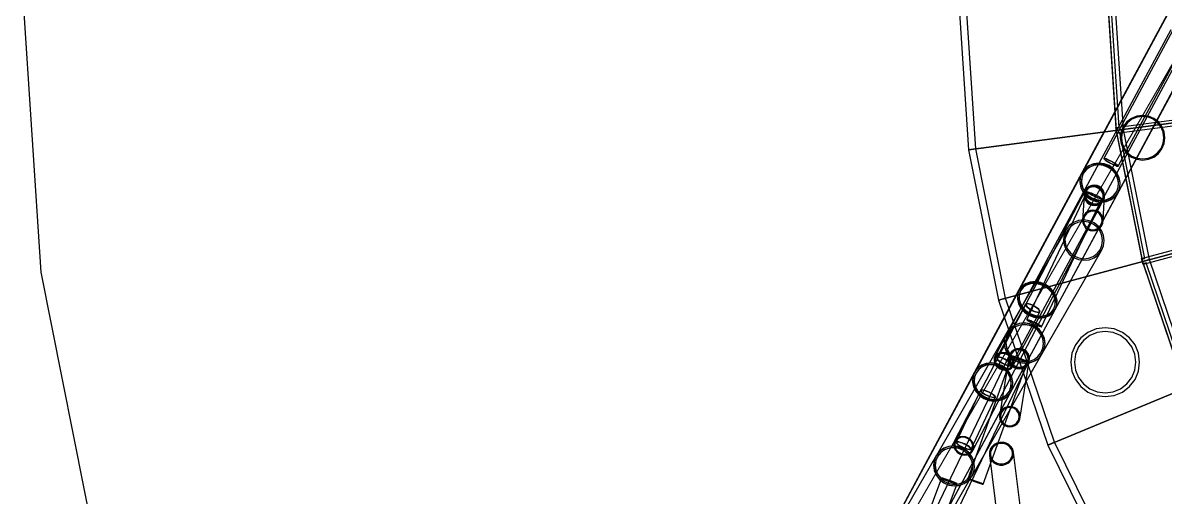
# Model space of a CAD drawing. Header units: millimetres. Extents: x -52000 to 54854, y -52000 to 53750.
# Drawn here: x -52000 to -23800, y -12346 to -635 of the extents above; entities that cross this region are included whole.
import ezdxf

# ---------------------------------------------------------------- set-up
doc = ezdxf.new("R2010")
doc.units = ezdxf.units.MM
for name, color, linetype, lineweight in [('D-BMK-AXIS', 7, 'Continuous', 13), ('D-STR-BASE', 7, 'Continuous', 25), ('D-STR-DECK', 7, 'Continuous', 25), ('D-STR-STRC', 7, 'Continuous', 25)]:
    doc.layers.add(name, color=color, linetype=linetype, lineweight=lineweight)

msp = doc.modelspace()

# ---------------------------------------------------------------- linework, layer by layer
at = {"layer": 'D-BMK-AXIS'}
msp.add_lwpolyline([(0, 39259.8), (-34000, -19629.9), (34000, -19629.9)], close=True, dxfattribs=at)
at = {"layer": 'D-STR-BASE'}
msp.add_lwpolyline([(-52000, 0), (-51555.1, -6787.4), (-50228.1, -13458.6), (-48041.7, -19899.5), (-45033.3, -26000), (-41254.4, -31655.6), (-36769.6, -36769.6), (-31655.6, -41254.4), (-26000, -45033.3), (-19899.5, -48041.7), (-13458.6, -50228.1), (-6787.4, -51555.1), (0, -52000), (6787.4, -51555.1), (13458.6, -50228.1), (19899.5, -48041.7)], dxfattribs=at)
at = {"layer": 'D-STR-DECK'}
for points in [[(-28720, 0), (-28900, 0), (-28652.8, -3772.2), (-28474.3, -3748.7)], [(-6000, 0), (-28900, 0), (-28652.8, -3772.2), (-5948.7, -783.2)], [(-25041.6, 0), (-25221.6, 0), (-25005.9, -3292.1), (-24827.4, -3268.6)], [(-25141.6, -59.2), (-25221.6, -59.4), (-25013.6, -3233.2), (-24934.2, -3222.9)], [(-5948.7, -783.2), (-28652.8, -3772.2), (-27915.3, -7479.9), (-5795.6, -1552.9)], [(-5795.6, -1552.9), (-27915.3, -7479.9), (-26700.1, -11059.6), (-5543.3, -2296.1)], [(-5543.3, -2296.1), (-26700.1, -11059.6), (-25028.1, -14450), (-5196.2, -3000)], [(-18168.4, -2467.6), (-24996.1, -3366.4), (-25015.7, -3217.7), (-18188, -2318.9)], [(-24827.4, -3268.6), (-25005.9, -3292.1), (-24362.2, -6527.8), (-24188.4, -6481.3)], [(-24918.7, -3340.4), (-24998, -3351), (-24377.5, -6470.4), (-24300.2, -6449.9)], [(-28474.3, -3748.7), (-28652.8, -3772.2), (-27915.3, -7479.9), (-27741.4, -7433.3)], [(-17690.9, -4817.9), (-24342.8, -6600.3), (-24381.6, -6455.4), (-17729.7, -4673)], [(-24188.4, -6481.3), (-24362.2, -6527.8), (-23301.8, -9651.9), (-23135.5, -9583)], [(-24269.6, -6564.3), (-24346.8, -6585.2), (-23324.4, -9597), (-23250.4, -9566.5)], [(-27741.4, -7433.3), (-27915.3, -7479.9), (-26700.1, -11059.6), (-26533.8, -10990.7)], [(-26533.8, -10990.7), (-26700.1, -11059.6), (-25028.1, -14450), (-24872.2, -14360)]]:
    msp.add_lwpolyline(points, close=True, dxfattribs=at)
at = {"layer": 'D-STR-STRC'}
for points in [[(-23638.4, -212.8), (-25856.5, -4339.3), (-25899.6, -4455.9), (-25909.2, -4581), (-25884.7, -4706), (-25827.9, -4822.4), (-25742.4, -4922.2), (-25634.3, -4998.8), (-25510.8, -5046.7), (-25380.4, -5062.9), (-25252, -5046.1), (-25134.2, -4997.6), (-25035.2, -4920.6), (-24961.6, -4820.3), (-22743.5, -693.9), (-22700.4, -577.3)], [(-23751.2, -443.3), (-27406.2, -7233.4), (-27444, -7340.1), (-27448.8, -7456), (-27420.1, -7573.1), (-27360, -7683.5), (-27272.6, -7779.6), (-27163.8, -7854.9), (-27041.1, -7904.2), (-26912.7, -7924.3), (-26787.5, -7913.6), (-26674, -7873.1), (-26579.9, -7805.3), (-26511.6, -7715), (-22856.6, -924.9), (-22818.8, -818.1), (-22814.1, -702.2), (-22842.7, -585.1)], [(-23660, -808.5), (-28004.1, -8873.3), (-28021.9, -8924.6), (-28023.3, -8980.6), (-28008.1, -9037.5), (-27977.4, -9091.5), (-27933.3, -9138.8), (-27878.7, -9176.2), (-27817.5, -9201.1), (-27753.8, -9211.9), (-27691.8, -9207.9), (-27635.9, -9189.2), (-27589.9, -9157.3), (-27556.9, -9114.2), (-23212.8, -1049.4)], [(-23615.4, -832.2), (-25317.3, -3982.2), (-25313.9, -3990.6), (-25298.6, -4005), (-25272.4, -4024.4), (-25237.1, -4047.5), (-25195, -4072.7), (-25149.1, -4098.4), (-25102.5, -4122.7), (-25058.3, -4144.1), (-25019.6, -4161), (-24989, -4172.3), (-24968.5, -4177.2), (-24959.7, -4175.4), (-23257.9, -1025.4)], [(-30487.1, -15100.5), (-26511.6, -7715), (-26476.1, -7612.5), (-26473.5, -7500.7), (-26504, -7387), (-26565.5, -7279.3), (-26653.8, -7184.8), (-26762.9, -7110.1), (-26885.4, -7060.2), (-27012.8, -7038.5), (-27136.6, -7046.5), (-27248.3, -7083.6), (-27340.3, -7147.4), (-27406.2, -7233.4), (-31381.7, -14618.9)], [(-29467.6, -13813.3), (-27178, -9033.8), (-27159.7, -8975.4), (-27158.1, -8913.5), (-27173.6, -8852.3), (-27205, -8796), (-27250.1, -8748.5), (-27305.9, -8712.9), (-27368.7, -8691.7), (-27434, -8686.3), (-27497.6, -8697.1), (-27554.9, -8723.4), (-27602.2, -8763.4), (-27636.2, -8814.3), (-29925.8, -13593.8)], [(-30487.5, -15099.9), (-27608.5, -9744.2), (-27568.5, -9633.2), (-27561.6, -9513.3), (-27588.5, -9392.8), (-27647.2, -9279.8), (-27733.8, -9182.1), (-27842.3, -9106.3), (-27965.4, -9057.6), (-28094.7, -9039.3), (-28221.3, -9052.6), (-28336.7, -9096.7), (-28432.9, -9168.5), (-28503.4, -9263.2), (-31382.4, -14618.9)], [(-26986.9, -15715.8), (-27543.3, -11235.3), (-27562.5, -11164.1), (-27600.6, -11100.2), (-27655.1, -11048.1), (-27722.3, -11011.3), (-27797.6, -10992.2), (-27875.8, -10992.3), (-27951.7, -11011.4), (-28020, -11048.3), (-28076.1, -11100.4), (-28116.3, -11164.3), (-28137.6, -11235.5), (-28138.8, -11309.2), (-27582.4, -15789.8)], [(-30473.1, -15137.3), (-28577.4, -11838.1), (-28527.3, -11722.3), (-28510.2, -11596.4), (-28527.3, -11469.1), (-28577.4, -11349.1), (-28657.2, -11244.4), (-28761.2, -11162.3), (-28882.3, -11108.4), (-29012.2, -11086.3), (-29142.1, -11097.5), (-29263.2, -11141.3), (-29367.1, -11214.6), (-29446.9, -11312.6), (-31342.5, -14611.7)], [(-29586.9, -13741.2), (-28938.7, -12017), (-28943.9, -12011.1), (-28961.7, -12000.8), (-28990.9, -11986.6), (-29029.4, -11969.7), (-29074.8, -11951.1), (-29123.9, -11932.2), (-29173.3, -11914.1), (-29219.6, -11898.2), (-29259.8, -11885.5), (-29291.1, -11876.9), (-29311.3, -11873), (-29319.1, -11874), (-29967.3, -13598.2)]]:
    msp.add_lwpolyline(points, dxfattribs=at)
for points in [[(-23806.9, -3471.8), (-23825.7, -3329.5), (-23880.6, -3196.8), (-23968, -3082.9), (-24081.9, -2995.5), (-24214.6, -2940.6), (-24356.9, -2921.8), (-24499.3, -2940.6), (-24631.9, -2995.5), (-24745.9, -3082.9), (-24833.3, -3196.8), (-24888.2, -3329.5), (-24906.9, -3471.8), (-24888.2, -3614.2), (-24833.3, -3746.8), (-24745.9, -3860.7), (-24631.9, -3948.2), (-24499.3, -4003.1), (-24356.9, -4021.8), (-24214.6, -4003.1), (-24081.9, -3948.2), (-23968, -3860.7), (-23880.6, -3746.8), (-23825.7, -3614.2)], [(-23831.9, -3471.8), (-23849.8, -3336), (-23902.3, -3209.3), (-23985.7, -3100.6), (-24094.4, -3017.2), (-24221.1, -2964.7), (-24356.9, -2946.8), (-24492.8, -2964.7), (-24619.4, -3017.2), (-24728.2, -3100.6), (-24811.6, -3209.3), (-24864.1, -3336), (-24881.9, -3471.8), (-24864.1, -3607.7), (-24811.6, -3734.3), (-24728.2, -3843.1), (-24619.4, -3926.5), (-24492.8, -3979), (-24356.9, -3996.8), (-24221.1, -3979), (-24094.4, -3926.5), (-23985.7, -3843.1), (-23902.3, -3734.3), (-23849.8, -3607.7)], [(-28553.2, -9499.6), (-28527.6, -9622.5), (-28469.8, -9737.2), (-28383.9, -9836), (-28275.5, -9912.2), (-28152.2, -9960.5), (-28022.4, -9977.7), (-27894.8, -9962.6), (-27778.2, -9916.2), (-27680.6, -9841.8), (-27608.5, -9744.2), (-24961.6, -4820.3), (-24920.1, -4706.4), (-24911.8, -4583.9), (-24937.4, -4461), (-24995.2, -4346.3), (-25081.2, -4247.5), (-25189.5, -4171.3), (-25312.8, -4123), (-25442.7, -4105.8), (-25570.2, -4120.9), (-25686.8, -4167.2), (-25784.5, -4241.7), (-25856.5, -4339.3), (-28503.4, -9263.2), (-28545, -9377.1)], [(-24961.6, -4820.3), (-24918.6, -4703.7), (-24909, -4578.6), (-24933.4, -4453.6), (-24990.3, -4337.2), (-25075.7, -4237.3), (-25183.9, -4160.8), (-25307.3, -4112.8), (-25437.8, -4096.7), (-25566.2, -4113.4), (-25684, -4162), (-25783, -4239), (-25856.5, -4339.3), (-25899.6, -4455.9), (-25909.2, -4581), (-25884.7, -4706), (-25827.9, -4822.4), (-25742.4, -4922.2), (-25634.3, -4998.8), (-25510.8, -5046.7), (-25380.4, -5062.9), (-25252, -5046.1), (-25134.2, -4997.6), (-25035.2, -4920.6)], [(-24961.6, -4820.3), (-24920.1, -4706.4), (-24911.8, -4583.9), (-24937.4, -4461), (-24995.2, -4346.3), (-25081.2, -4247.5), (-25189.5, -4171.3), (-25312.8, -4123), (-25442.7, -4105.8), (-25570.2, -4120.9), (-25686.8, -4167.2), (-25784.5, -4241.7), (-25856.5, -4339.3), (-25898.1, -4453.2), (-25906.4, -4575.7), (-25880.7, -4698.5), (-25823, -4813.3), (-25737, -4912.1), (-25628.7, -4988.2), (-25505.4, -5036.6), (-25375.5, -5053.8), (-25247.9, -5038.7), (-25131.4, -4992.3), (-25033.7, -4917.8)], [(-24996.9, -4801.4), (-24957.2, -4693.9), (-24948.3, -4578.7), (-24970.9, -4463.5), (-25023.3, -4356.3), (-25102, -4264.3), (-25201.6, -4193.8), (-25315.3, -4149.6), (-25435.5, -4134.7), (-25553.8, -4150.2), (-25662.3, -4194.9), (-25753.6, -4265.8), (-25821.3, -4358.2), (-25861, -4465.6), (-25869.8, -4580.9), (-25847.3, -4696), (-25794.9, -4803.3), (-25716.2, -4895.3), (-25616.6, -4965.8), (-25502.8, -5010), (-25382.7, -5024.9), (-25264.3, -5009.4), (-25155.8, -4964.7), (-25064.6, -4893.7)], [(-24996.9, -4801.4), (-24958.6, -4696.4), (-24951, -4583.5), (-24974.6, -4470.4), (-25027.8, -4364.7), (-25107, -4273.7), (-25206.8, -4203.5), (-25320.4, -4159), (-25440, -4143.1), (-25557.5, -4157), (-25664.9, -4199.7), (-25754.9, -4268.3), (-25821.3, -4358.2), (-25859.6, -4463.1), (-25867.2, -4576), (-25843.6, -4689.2), (-25790.4, -4794.9), (-25711.2, -4885.9), (-25611.4, -4956.1), (-25497.8, -5000.6), (-25378.2, -5016.5), (-25260.6, -5002.5), (-25153.2, -4959.8), (-25063.3, -4891.2)], [(-24959.7, -4175.4), (-24963.1, -4167), (-24978.4, -4152.6), (-25004.6, -4133.2), (-25039.9, -4110.1), (-25082, -4084.8), (-25127.9, -4059.2), (-25174.5, -4034.8), (-25218.7, -4013.5), (-25257.4, -3996.6), (-25288, -3985.3), (-25308.4, -3980.4), (-25317.3, -3982.2), (-25313.9, -3990.6), (-25298.6, -4005), (-25272.4, -4024.4), (-25237.1, -4047.5), (-25195, -4072.7), (-25149.1, -4098.4), (-25102.5, -4122.7), (-25058.3, -4144.1), (-25019.6, -4161), (-24989, -4172.3), (-24968.5, -4177.2)], [(-24973.8, -4167.8), (-24976.9, -4160.1), (-24991, -4146.8), (-25015.1, -4128.9), (-25047.7, -4107.6), (-25086.4, -4084.4), (-25128.7, -4060.7), (-25171.7, -4038.3), (-25212.4, -4018.6), (-25248, -4003.1), (-25276.2, -3992.7), (-25295, -3988.2), (-25303.2, -3989.8), (-25300.1, -3997.5), (-25286, -4010.8), (-25261.8, -4028.7), (-25229.3, -4050), (-25190.5, -4073.2), (-25148.2, -4096.9), (-25105.3, -4119.3), (-25064.6, -4138.9), (-25028.9, -4154.5), (-25000.7, -4164.9), (-24981.9, -4169.4)], [(-29020, -11073), (-29005.6, -11132.6), (-28975.3, -11188.3), (-28931.3, -11236.4), (-28876.5, -11273.5), (-28814.7, -11297.2), (-28750.1, -11305.7), (-28687, -11298.6), (-28629.9, -11276.3), (-28582.5, -11240.3), (-28548.2, -11193.1), (-25326.6, -5011), (-25307.6, -4955.8), (-25305.2, -4896.4), (-25319.7, -4836.7), (-25349.9, -4781), (-25394, -4732.9), (-25448.7, -4695.8), (-25510.6, -4672.2), (-25575.2, -4663.6), (-25638.2, -4670.7), (-25695.4, -4693.1), (-25742.7, -4729), (-25777.1, -4776.2), (-28998.7, -10958.3), (-29017.7, -11013.5)], [(-25837.3, -5514), (-25828.7, -5579.6), (-25803.3, -5640.8), (-25762.9, -5693.4), (-25710.3, -5733.7), (-25649.1, -5759), (-25583.3, -5767.7), (-25517.6, -5759), (-25456.3, -5733.7), (-25403.7, -5693.4), (-25363.4, -5640.9), (-25338, -5579.7), (-25329.3, -5514), (-25294, -4895.5), (-25302.6, -4829.8), (-25328, -4768.7), (-25368.4, -4716.1), (-25421, -4675.8), (-25482.3, -4650.4), (-25548, -4641.8), (-25613.7, -4650.4), (-25675, -4675.7), (-25727.6, -4716.1), (-25768, -4768.6), (-25793.3, -4829.8), (-25802, -4895.4)], [(-25548, -4641.8), (-25613.7, -4650.4), (-25675, -4675.7), (-25727.6, -4716.1), (-25768, -4768.6), (-25793.3, -4829.8), (-25802, -4895.4), (-25793.3, -4961.1), (-25768, -5022.3), (-25727.6, -5074.8), (-25675, -5115.1), (-25613.7, -5140.5), (-25548, -5149.1), (-25482.3, -5140.5), (-25421, -5115.2), (-25368.4, -5074.9), (-25328, -5022.3), (-25302.6, -4961.1), (-25294, -4895.5), (-25302.6, -4829.8), (-25328, -4768.7), (-25368.4, -4716.1), (-25421, -4675.8), (-25482.3, -4650.4)], [(-25326.6, -5011), (-25307.6, -4955.8), (-25305.2, -4896.4), (-25319.7, -4836.7), (-25349.9, -4781), (-25394, -4732.9), (-25448.7, -4695.8), (-25510.6, -4672.2), (-25575.2, -4663.6), (-25638.2, -4670.7), (-25695.4, -4693.1), (-25742.7, -4729), (-25777.1, -4776.2), (-25796.1, -4831.4), (-25798.5, -4890.9), (-25784, -4950.5), (-25753.7, -5006.2), (-25709.7, -5054.3), (-25654.9, -5091.4), (-25593.1, -5115.1), (-25528.5, -5123.6), (-25465.5, -5116.5), (-25408.3, -5094.2), (-25360.9, -5058.2)], [(-25548, -4666.7), (-25607.3, -4674.5), (-25662.5, -4697.4), (-25709.9, -4733.7), (-25746.3, -4781.1), (-25769.2, -4836.2), (-25777, -4895.4), (-25769.2, -4954.6), (-25746.3, -5009.8), (-25709.9, -5057.2), (-25662.5, -5093.5), (-25607.3, -5116.4), (-25548, -5124.2), (-25488.7, -5116.4), (-25433.5, -5093.5), (-25386.1, -5057.2), (-25349.7, -5009.8), (-25326.8, -4954.7), (-25319, -4895.5), (-25326.8, -4836.3), (-25349.7, -4781.1), (-25386.1, -4733.8), (-25433.5, -4697.4), (-25488.7, -4674.6)], [(-25348.8, -4999.4), (-25331.6, -4949.7), (-25329.5, -4896.1), (-25342.5, -4842.3), (-25369.8, -4792.1), (-25409.5, -4748.7), (-25458.9, -4715.3), (-25514.6, -4694), (-25572.9, -4686.2), (-25629.7, -4692.7), (-25681.2, -4712.8), (-25723.9, -4745.2), (-25754.9, -4787.8), (-25772.1, -4837.6), (-25774.2, -4891.1), (-25761.2, -4944.9), (-25733.9, -4995.2), (-25694.2, -5038.5), (-25644.8, -5072), (-25589.1, -5093.3), (-25530.8, -5101), (-25474, -5094.6), (-25422.4, -5074.4), (-25379.7, -5042)], [(-27218.1, -7963.5), (-27213.6, -7970.3), (-27196.9, -7982.5), (-27169.2, -7999.3), (-27132.2, -8019.6), (-27088.6, -8042), (-27041.2, -8065), (-26993.4, -8086.9), (-26948.4, -8106.3), (-26909.2, -8121.9), (-26878.6, -8132.6), (-26858.5, -8137.7), (-26850.5, -8136.8), (-25363.2, -4982.6), (-25367.6, -4975.8), (-25384.3, -4963.6), (-25412.1, -4946.7), (-25449, -4926.4), (-25492.7, -4904.1), (-25540, -4881.1), (-25587.8, -4859.2), (-25632.8, -4839.8), (-25672, -4824.2), (-25702.6, -4813.5), (-25722.7, -4808.4), (-25730.8, -4809.3)], [(-25363.2, -4982.6), (-25367.6, -4975.8), (-25384.3, -4963.6), (-25412.1, -4946.7), (-25449, -4926.4), (-25492.7, -4904.1), (-25540, -4881.1), (-25587.8, -4859.2), (-25632.8, -4839.8), (-25672, -4824.2), (-25702.6, -4813.5), (-25722.7, -4808.4), (-25730.8, -4809.3), (-25726.3, -4816.1), (-25709.6, -4828.3), (-25681.9, -4845.1), (-25644.9, -4865.4), (-25601.3, -4887.8), (-25554, -4910.8), (-25506.1, -4932.7), (-25461.1, -4952.1), (-25421.9, -4967.7), (-25391.3, -4978.4), (-25371.2, -4983.5)], [(-25377.6, -4975.8), (-25381.8, -4969.5), (-25397.1, -4958.3), (-25422.7, -4942.7), (-25456.7, -4924), (-25496.9, -4903.4), (-25540.5, -4882.3), (-25584.6, -4862.1), (-25626.1, -4844.2), (-25662.1, -4829.8), (-25690.4, -4820), (-25708.9, -4815.3), (-25716.3, -4816.1), (-25712.2, -4822.4), (-25696.8, -4833.6), (-25671.2, -4849.1), (-25637.2, -4867.8), (-25597, -4888.5), (-25553.4, -4909.6), (-25509.4, -4929.8), (-25467.9, -4947.7), (-25431.8, -4962), (-25403.5, -4971.9), (-25385.1, -4976.6)], [(-25583.3, -5260.3), (-25649.1, -5269), (-25710.3, -5294.3), (-25762.9, -5334.6), (-25803.3, -5387.1), (-25828.7, -5448.3), (-25837.3, -5514), (-25828.7, -5579.6), (-25803.3, -5640.8), (-25762.9, -5693.4), (-25710.3, -5733.7), (-25649.1, -5759), (-25583.3, -5767.7), (-25517.6, -5759), (-25456.3, -5733.7), (-25403.7, -5693.4), (-25363.4, -5640.9), (-25338, -5579.7), (-25329.3, -5514), (-25338, -5448.4), (-25363.4, -5387.2), (-25403.7, -5334.7), (-25456.3, -5294.3), (-25517.6, -5269)], [(-25583.3, -5285.3), (-25642.6, -5293.1), (-25697.8, -5315.9), (-25745.3, -5352.3), (-25781.7, -5399.6), (-25804.5, -5454.8), (-25812.3, -5514), (-25804.5, -5573.2), (-25781.7, -5628.3), (-25745.3, -5675.7), (-25697.8, -5712.1), (-25642.6, -5734.9), (-25583.3, -5742.7), (-25524.1, -5734.9), (-25468.8, -5712.1), (-25421.4, -5675.7), (-25385, -5628.4), (-25362.1, -5573.2), (-25354.3, -5514), (-25362.1, -5454.8), (-25385, -5399.7), (-25421.4, -5352.3), (-25468.8, -5316), (-25524.1, -5293.1)], [(-27774.1, -8530.7), (-27756.9, -8659.9), (-27706.4, -8781.1), (-27626.2, -8886.1), (-27521.7, -8967.6), (-27400, -9020.1), (-27269.3, -9040), (-27138.7, -9026), (-27017, -8979.1), (-26912.5, -8902.4), (-26832.3, -8801.1), (-25371.7, -6259.2), (-25321.3, -6140.3), (-25304.1, -6011.8), (-25321.3, -5882.6), (-25371.7, -5761.4), (-25451.9, -5656.5), (-25556.5, -5575), (-25678.2, -5522.5), (-25808.8, -5502.5), (-25939.4, -5516.5), (-26061.2, -5563.5), (-26165.7, -5640.2), (-26245.9, -5741.5), (-27706.4, -8283.3), (-27756.9, -8402.2)], [(-25808.8, -5502.5), (-25939.4, -5516.5), (-26061.2, -5563.5), (-26165.7, -5640.2), (-26245.9, -5741.5), (-26296.3, -5860.4), (-26313.5, -5988.8), (-26296.3, -6118), (-26245.9, -6239.3), (-26165.7, -6344.2), (-26061.2, -6425.7), (-25939.4, -6478.2), (-25808.8, -6498.1), (-25678.2, -6484.2), (-25556.5, -6437.2), (-25451.9, -6360.5), (-25371.7, -6259.2), (-25321.3, -6140.3), (-25304.1, -6011.8), (-25321.3, -5882.6), (-25371.7, -5761.4), (-25451.9, -5656.5), (-25556.5, -5575), (-25678.2, -5522.5)], [(-25808.8, -5541.7), (-25929.1, -5554.6), (-26041.3, -5597.9), (-26137.6, -5668.5), (-26211.5, -5761.8), (-26257.9, -5871.4), (-26273.8, -5989.7), (-26257.9, -6108.8), (-26211.5, -6220.4), (-26137.6, -6317.1), (-26041.3, -6392.2), (-25929.1, -6440.6), (-25808.8, -6458.9), (-25688.5, -6446.1), (-25576.3, -6402.8), (-25480, -6332.1), (-25406.1, -6238.8), (-25359.7, -6129.3), (-25343.8, -6010.9), (-25359.7, -5891.9), (-25406.1, -5780.2), (-25480, -5683.5), (-25576.3, -5608.5), (-25688.5, -5560.1)], [(-26511.6, -7715), (-26473.8, -7608.2), (-26469.1, -7492.4), (-26497.7, -7375.2), (-26557.8, -7264.9), (-26645.2, -7168.8), (-26754, -7093.5), (-26876.7, -7044.1), (-27005.1, -7024.1), (-27130.3, -7034.7), (-27243.8, -7075.3), (-27337.9, -7143.1), (-27406.2, -7233.4), (-27444, -7340.1), (-27448.8, -7456), (-27420.1, -7573.1), (-27360, -7683.5), (-27272.6, -7779.6), (-27163.8, -7854.9), (-27041.1, -7904.2), (-26912.7, -7924.3), (-26787.5, -7913.6), (-26674, -7873.1), (-26579.9, -7805.3)], [(-26511.6, -7715), (-26476.1, -7612.5), (-26473.5, -7500.7), (-26504, -7387), (-26565.5, -7279.3), (-26653.8, -7184.8), (-26762.9, -7110.1), (-26885.4, -7060.2), (-27012.8, -7038.5), (-27136.6, -7046.5), (-27248.3, -7083.6), (-27340.3, -7147.4), (-27406.2, -7233.4), (-27441.7, -7335.8), (-27444.3, -7447.7), (-27413.8, -7561.4), (-27352.3, -7669.1), (-27264, -7763.5), (-27154.9, -7838.3), (-27032.4, -7888.2), (-26905, -7909.9), (-26781.2, -7901.9), (-26669.5, -7864.7), (-26577.6, -7801)], [(-26546.8, -7696), (-26512, -7597.7), (-26507.6, -7490.9), (-26534, -7383), (-26589.4, -7281.4), (-26669.9, -7192.8), (-26770.1, -7123.5), (-26883.2, -7078), (-27001.5, -7059.5), (-27116.8, -7069.3), (-27221.4, -7106.7), (-27308.1, -7169.1), (-27371, -7252.4), (-27405.8, -7350.7), (-27410.2, -7457.4), (-27383.8, -7565.3), (-27328.4, -7667), (-27247.9, -7755.5), (-27147.7, -7824.9), (-27034.6, -7870.4), (-26916.4, -7888.8), (-26801, -7879), (-26696.4, -7841.6), (-26609.7, -7779.2)], [(-26546.8, -7696), (-26514.1, -7601.6), (-26511.8, -7498.6), (-26539.9, -7393.9), (-26596.5, -7294.6), (-26677.9, -7207.6), (-26778.4, -7138.8), (-26891.2, -7092.8), (-27008.6, -7072.8), (-27122.6, -7080.2), (-27225.5, -7114.4), (-27310.2, -7173.1), (-27371, -7252.4), (-27403.7, -7346.7), (-27406.1, -7449.8), (-27378, -7554.5), (-27321.3, -7653.7), (-27240, -7740.7), (-27139.4, -7809.6), (-27026.6, -7855.6), (-26909.2, -7875.6), (-26795.2, -7868.2), (-26692.3, -7834), (-26607.6, -7775.3)], [(-27960.4, -8913.9), (-27949.3, -8936.1), (-27926.7, -8962.3), (-27894.2, -8990.5), (-27853.8, -9019), (-27808.5, -9045.8), (-27761.3, -9069), (-27715.4, -9087.1), (-27673.9, -9098.8), (-27639.6, -9103.4), (-27615, -9100.5), (-27601.6, -9090.3), (-26890.1, -7773), (-26889, -7756.3), (-26900, -7734.1), (-26922.6, -7707.9), (-26955.2, -7679.7), (-26995.5, -7651.2), (-27040.8, -7624.4), (-27088.1, -7601.2), (-27134, -7583.1), (-27175.5, -7571.4), (-27209.7, -7566.8), (-27234.3, -7569.7), (-27247.7, -7579.9), (-27959.2, -8897.2)], [(-26890.1, -7773), (-26889, -7756.3), (-26900, -7734.1), (-26922.6, -7707.9), (-26955.2, -7679.7), (-26995.5, -7651.2), (-27040.8, -7624.4), (-27088.1, -7601.2), (-27134, -7583.1), (-27175.5, -7571.4), (-27209.7, -7566.8), (-27234.3, -7569.7), (-27247.7, -7579.9), (-27248.9, -7596.6), (-27237.8, -7618.8), (-27215.2, -7645), (-27182.7, -7673.2), (-27142.3, -7701.7), (-27097, -7728.5), (-27049.8, -7751.7), (-27003.9, -7769.8), (-26962.4, -7781.5), (-26928.1, -7786.1), (-26903.5, -7783.2)], [(-26904.2, -7765.4), (-26903.1, -7750), (-26913.3, -7729.5), (-26934.1, -7705.5), (-26964.1, -7679.4), (-27001.3, -7653.2), (-27043, -7628.5), (-27086.5, -7607.1), (-27128.9, -7590.5), (-27167.1, -7579.7), (-27198.6, -7575.4), (-27221.3, -7578.1), (-27233.6, -7587.5), (-27234.7, -7602.9), (-27224.5, -7623.4), (-27203.7, -7647.4), (-27173.7, -7673.5), (-27136.6, -7699.7), (-27094.8, -7724.4), (-27051.3, -7745.8), (-27009, -7762.5), (-26970.8, -7773.3), (-26939.2, -7777.5), (-26916.5, -7774.8)], [(-29515.6, -11559.3), (-29498.4, -11687.6), (-29448.1, -11808.3), (-29368.1, -11913.1), (-29263.9, -11994.8), (-29142.5, -12048), (-29012.2, -12069), (-28881.9, -12056.4), (-28760.5, -12010.9), (-28656.2, -11935.8), (-28576.2, -11836.1), (-26833.4, -8803), (-26783.1, -8685.5), (-26765.9, -8558.3), (-26783.1, -8430), (-26833.4, -8309.3), (-26913.4, -8204.5), (-27017.6, -8122.7), (-27139.1, -8069.5), (-27269.3, -8048.5), (-27399.6, -8061.2), (-27521, -8106.6), (-27625.3, -8181.7), (-27705.3, -8281.4), (-29448.1, -11314.6), (-29498.4, -11432)], [(-27269.3, -8044.4), (-27400, -8058.4), (-27521.7, -8105.3), (-27626.2, -8182.1), (-27706.4, -8283.3), (-27756.9, -8402.2), (-27774.1, -8530.7), (-27756.9, -8659.9), (-27706.4, -8781.1), (-27626.2, -8886.1), (-27521.7, -8967.6), (-27400, -9020.1), (-27269.3, -9040), (-27138.7, -9026), (-27017, -8979.1), (-26912.5, -8902.4), (-26832.3, -8801.1), (-26781.8, -8682.2), (-26764.6, -8553.7), (-26781.8, -8424.5), (-26832.3, -8303.3), (-26912.5, -8198.3), (-27017, -8116.8), (-27138.7, -8064.3)], [(-27269.3, -8048.5), (-27399.6, -8061.2), (-27521, -8106.6), (-27625.3, -8181.7), (-27705.3, -8281.4), (-27755.6, -8398.9), (-27772.8, -8526.1), (-27755.6, -8654.4), (-27705.3, -8775.1), (-27625.3, -8879.9), (-27521, -8961.7), (-27399.6, -9014.9), (-27269.3, -9035.9), (-27139.1, -9023.2), (-27017.6, -8977.8), (-26913.4, -8902.7), (-26833.4, -8803), (-26783.1, -8685.5), (-26765.9, -8558.3), (-26783.1, -8430), (-26833.4, -8309.3), (-26913.4, -8204.5), (-27017.6, -8122.7), (-27139.1, -8069.5)], [(-27269.3, -8083.6), (-27389.7, -8096.5), (-27501.8, -8139.7), (-27598.1, -8210.4), (-27672, -8303.7), (-27718.5, -8413.3), (-27734.3, -8531.6), (-27718.5, -8650.7), (-27672, -8762.3), (-27598.1, -8859), (-27501.8, -8934.1), (-27389.7, -8982.4), (-27269.3, -9000.8), (-27149, -8987.9), (-27036.9, -8944.7), (-26940.6, -8874), (-26866.7, -8780.7), (-26820.2, -8671.1), (-26804.4, -8552.8), (-26820.2, -8433.8), (-26866.7, -8322.1), (-26940.6, -8225.4), (-27036.9, -8150.3), (-27149, -8102)], [(-27269.3, -8087.4), (-27389.4, -8099.1), (-27501.2, -8140.9), (-27597.3, -8210.1), (-27671, -8302), (-27717.3, -8410.2), (-27733.1, -8527.4), (-27717.3, -8645.6), (-27671, -8756.8), (-27597.3, -8853.3), (-27501.2, -8928.7), (-27389.4, -8977.7), (-27269.3, -8997), (-27149.3, -8985.3), (-27037.5, -8943.5), (-26941.4, -8874.3), (-26867.7, -8782.4), (-26821.4, -8674.2), (-26805.6, -8557), (-26821.4, -8438.8), (-26867.7, -8327.6), (-26941.4, -8231.1), (-27037.5, -8155.7), (-27149.3, -8106.7)], [(-26850.5, -8136.8), (-26854.9, -8130), (-26871.6, -8117.8), (-26899.4, -8101), (-26936.3, -8080.6), (-26979.9, -8058.3), (-27027.3, -8035.3), (-27075.1, -8013.4), (-27120.1, -7994), (-27159.3, -7978.4), (-27189.9, -7967.7), (-27210, -7962.6), (-27218.1, -7963.5), (-27213.6, -7970.3), (-27196.9, -7982.5), (-27169.2, -7999.3), (-27132.2, -8019.6), (-27088.6, -8042), (-27041.2, -8065), (-26993.4, -8086.9), (-26948.4, -8106.3), (-26909.2, -8121.9), (-26878.6, -8132.6), (-26858.5, -8137.7)], [(-26864.9, -8130), (-26869, -8123.7), (-26884.4, -8112.5), (-26910, -8097), (-26944, -8078.2), (-26984.2, -8057.6), (-27027.8, -8036.5), (-27071.9, -8016.3), (-27113.4, -7998.4), (-27149.4, -7984), (-27177.7, -7974.2), (-27196.2, -7969.5), (-27203.6, -7970.3), (-27199.5, -7976.6), (-27184.1, -7987.8), (-27158.5, -8003.3), (-27124.5, -8022), (-27084.3, -8042.7), (-27040.7, -8063.8), (-26996.7, -8084), (-26955.2, -8101.9), (-26919.1, -8116.3), (-26890.8, -8126.1), (-26872.4, -8130.8)], [(-24429.9, -9013.9), (-24458.9, -8793.7), (-24543.9, -8588.6), (-24679, -8412.5), (-24855.2, -8277.3), (-25060.3, -8192.4), (-25280.4, -8163.4), (-25500.5, -8192.4), (-25705.7, -8277.3), (-25881.8, -8412.5), (-26017, -8588.6), (-26101.9, -8793.7), (-26130.9, -9013.9), (-26101.9, -9234), (-26017, -9439.1), (-25881.8, -9615.2), (-25705.7, -9750.4), (-25500.5, -9835.4), (-25280.4, -9864.3), (-25060.3, -9835.4), (-24855.2, -9750.4), (-24679, -9615.2), (-24543.9, -9439.1), (-24458.9, -9234)], [(-24429.9, -9013.9), (-24458.9, -8793.7), (-24543.9, -8588.6), (-24679, -8412.5), (-24855.2, -8277.3), (-25060.3, -8192.4), (-25280.4, -8163.4), (-25500.5, -8192.4), (-25705.7, -8277.3), (-25881.8, -8412.5), (-26017, -8588.6), (-26101.9, -8793.7), (-26130.9, -9013.9), (-26101.9, -9234), (-26017, -9439.1), (-25881.8, -9615.2), (-25705.7, -9750.4), (-25500.5, -9835.4), (-25280.4, -9864.3), (-25060.3, -9835.4), (-24855.2, -9750.4), (-24679, -9615.2), (-24543.9, -9439.1), (-24458.9, -9234)], [(-24522.9, -9013.9), (-24548.7, -8817.8), (-24624.4, -8635.1), (-24744.8, -8478.2), (-24901.7, -8357.8), (-25084.4, -8282.2), (-25280.4, -8256.3), (-25476.5, -8282.2), (-25659.2, -8357.8), (-25816.1, -8478.2), (-25936.4, -8635.1), (-26012.1, -8817.8), (-26037.9, -9013.9), (-26012.1, -9209.9), (-25936.4, -9392.6), (-25816.1, -9549.5), (-25659.2, -9669.9), (-25476.5, -9745.6), (-25280.4, -9771.4), (-25084.4, -9745.6), (-24901.7, -9669.9), (-24744.8, -9549.5), (-24624.4, -9392.6), (-24548.7, -9209.9)], [(-24522.9, -9013.9), (-24548.7, -8817.8), (-24624.4, -8635.1), (-24744.8, -8478.2), (-24901.7, -8357.8), (-25084.4, -8282.2), (-25280.4, -8256.3), (-25476.5, -8282.2), (-25659.2, -8357.8), (-25816.1, -8478.2), (-25936.4, -8635.1), (-26012.1, -8817.8), (-26037.9, -9013.9), (-26012.1, -9209.9), (-25936.4, -9392.6), (-25816.1, -9549.5), (-25659.2, -9669.9), (-25476.5, -9745.6), (-25280.4, -9771.4), (-25084.4, -9745.6), (-24901.7, -9669.9), (-24744.8, -9549.5), (-24624.4, -9392.6), (-24548.7, -9209.9)], [(-27888.1, -10356.3), (-27879.5, -10421.6), (-27854.1, -10482.5), (-27813.7, -10534.8), (-27761.1, -10575.1), (-27699.9, -10600.4), (-27634.2, -10609.1), (-27568.4, -10600.7), (-27507.2, -10575.6), (-27454.6, -10535.6), (-27414.2, -10483.4), (-27388.9, -10422.6), (-27156.6, -8991.9), (-27147.9, -8926.6), (-27156.6, -8861.3), (-27182, -8800.4), (-27222.3, -8748.1), (-27274.9, -8707.9), (-27336.2, -8682.5), (-27401.9, -8673.8), (-27467.6, -8682.2), (-27528.9, -8707.3), (-27581.5, -8747.3), (-27621.8, -8799.5), (-27647.2, -8860.3), (-27879.5, -10291)], [(-27178, -9033.8), (-27159.7, -8975.4), (-27158.1, -8913.5), (-27173.6, -8852.3), (-27205, -8796), (-27250.1, -8748.5), (-27305.9, -8712.9), (-27368.7, -8691.7), (-27434, -8686.3), (-27497.6, -8697.1), (-27554.9, -8723.4), (-27602.2, -8763.4), (-27636.2, -8814.3), (-27654.6, -8872.7), (-27656.1, -8934.6), (-27640.6, -8995.8), (-27609.3, -9052.1), (-27564.1, -9099.6), (-27508.3, -9135.2), (-27445.5, -9156.4), (-27380.2, -9161.8), (-27316.7, -9151), (-27259.3, -9124.7), (-27212, -9084.7)], [(-27401.9, -8673.8), (-27467.6, -8682.2), (-27528.9, -8707.3), (-27581.5, -8747.3), (-27621.8, -8799.5), (-27647.2, -8860.3), (-27655.9, -8925.6), (-27647.2, -8990.9), (-27621.8, -9051.8), (-27581.5, -9104.1), (-27528.9, -9144.3), (-27467.6, -9169.7), (-27401.9, -9178.4), (-27336.2, -9170), (-27274.9, -9144.9), (-27222.3, -9104.9), (-27182, -9052.7), (-27156.6, -8991.9), (-27147.9, -8926.6), (-27156.6, -8861.3), (-27182, -8800.4), (-27222.3, -8748.1), (-27274.9, -8707.9), (-27336.2, -8682.5)], [(-27200.6, -9023), (-27184, -8970.3), (-27182.6, -8914.5), (-27196.6, -8859.4), (-27224.9, -8808.6), (-27265.6, -8765.8), (-27315.9, -8733.7), (-27372.5, -8714.5), (-27431.4, -8709.7), (-27488.6, -8719.5), (-27540.4, -8743.2), (-27583, -8779.2), (-27613.6, -8825.1), (-27630.2, -8877.8), (-27631.6, -8933.6), (-27617.6, -8988.7), (-27589.4, -9039.5), (-27548.7, -9082.4), (-27498.3, -9114.5), (-27441.8, -9133.6), (-27382.8, -9138.4), (-27325.6, -9128.6), (-27273.9, -9104.9), (-27231.2, -9068.9)], [(-27401.9, -8698.6), (-27461.2, -8706.2), (-27516.4, -8728.8), (-27563.8, -8764.9), (-27600.2, -8811.9), (-27623.1, -8866.8), (-27630.9, -8925.6), (-27623.1, -8984.5), (-27600.2, -9039.4), (-27563.8, -9086.6), (-27516.4, -9122.9), (-27461.2, -9145.7), (-27401.9, -9153.6), (-27342.6, -9146), (-27287.4, -9123.4), (-27240, -9087.3), (-27203.6, -9040.3), (-27180.7, -8985.5), (-27172.9, -8926.6), (-27180.7, -8867.7), (-27203.6, -8812.8), (-27240, -8765.6), (-27287.4, -8729.3), (-27342.6, -8706.5)], [(-28673.4, -11889.9), (-28667.5, -11893.9), (-28649, -11902.3), (-28619.1, -11914.6), (-28579.9, -11929.9), (-28534, -11947.2), (-28484.6, -11965.3), (-28435.1, -11982.9), (-28388.7, -11998.8), (-28348.8, -12012.1), (-28317.9, -12021.7), (-28298.2, -12027), (-28291.1, -12027.7), (-27199.5, -8999.2), (-27205.4, -8995.2), (-27223.9, -8986.7), (-27253.8, -8974.4), (-27293, -8959.1), (-27338.9, -8941.8), (-27388.3, -8923.8), (-27437.9, -8906.2), (-27484.2, -8890.2), (-27524.2, -8877), (-27555, -8867.4), (-27574.7, -8862.1), (-27581.8, -8861.4)], [(-27556.9, -9114.2), (-27539, -9062.8), (-27537.7, -9006.8), (-27552.9, -8949.9), (-27583.6, -8895.9), (-27627.7, -8848.7), (-27682.2, -8811.3), (-27743.4, -8786.3), (-27807.2, -8775.5), (-27869.1, -8779.5), (-27925, -8798.2), (-27971, -8830.1), (-28004.1, -8873.3), (-28021.9, -8924.6), (-28023.3, -8980.6), (-28008.1, -9037.5), (-27977.4, -9091.5), (-27933.3, -9138.8), (-27878.7, -9176.2), (-27817.5, -9201.1), (-27753.8, -9211.9), (-27691.8, -9207.9), (-27635.9, -9189.2), (-27589.9, -9157.3)], [(-27578.9, -9102.3), (-27562.8, -9056), (-27561.6, -9005.5), (-27575.3, -8954.2), (-27602.9, -8905.6), (-27642.7, -8862.9), (-27691.9, -8829.2), (-27747.1, -8806.7), (-27804.6, -8797), (-27860.4, -8800.6), (-27910.8, -8817.4), (-27952.3, -8846.2), (-27982.1, -8885.1), (-27998.1, -8931.4), (-27999.4, -8981.9), (-27985.7, -9033.2), (-27958, -9081.9), (-27918.2, -9124.5), (-27869.1, -9158.2), (-27813.9, -9180.7), (-27756.4, -9190.5), (-27700.6, -9186.8), (-27650.2, -9170), (-27608.7, -9141.2)], [(-27601.6, -9090.3), (-27600.5, -9073.6), (-27611.5, -9051.4), (-27634.1, -9025.2), (-27666.7, -8997), (-27707, -8968.5), (-27752.3, -8941.7), (-27799.5, -8918.5), (-27845.5, -8900.4), (-27887, -8888.7), (-27921.2, -8884.1), (-27945.8, -8887), (-27959.2, -8897.2), (-27960.4, -8913.9), (-27949.3, -8936.1), (-27926.7, -8962.3), (-27894.2, -8990.5), (-27853.8, -9019), (-27808.5, -9045.8), (-27761.3, -9069), (-27715.4, -9087.1), (-27673.9, -9098.8), (-27639.6, -9103.4), (-27615, -9100.5)], [(-27615.7, -9082.7), (-27614.6, -9067.3), (-27624.8, -9046.8), (-27645.6, -9022.8), (-27675.6, -8996.7), (-27712.8, -8970.5), (-27754.5, -8945.8), (-27798, -8924.4), (-27840.4, -8907.7), (-27878.6, -8896.9), (-27910.1, -8892.7), (-27932.8, -8895.4), (-27945.1, -8904.8), (-27946.2, -8920.2), (-27936, -8940.7), (-27915.2, -8964.7), (-27885.2, -8990.8), (-27848.1, -9017), (-27806.3, -9041.7), (-27762.8, -9063.1), (-27720.5, -9079.7), (-27682.3, -9090.5), (-27650.7, -9094.8), (-27628, -9092.1)], [(-27199.5, -8999.2), (-27205.4, -8995.2), (-27223.9, -8986.7), (-27253.8, -8974.4), (-27293, -8959.1), (-27338.9, -8941.8), (-27388.3, -8923.8), (-27437.9, -8906.2), (-27484.2, -8890.2), (-27524.2, -8877), (-27555, -8867.4), (-27574.7, -8862.1), (-27581.8, -8861.4), (-27575.9, -8865.4), (-27557.4, -8873.9), (-27527.5, -8886.2), (-27488.3, -8901.5), (-27442.4, -8918.7), (-27393, -8936.8), (-27343.4, -8954.4), (-27297.1, -8970.4), (-27257.1, -8983.6), (-27226.3, -8993.2), (-27206.6, -8998.5)], [(-27214.5, -8993.8), (-27220, -8990.1), (-27237.1, -8982.3), (-27264.6, -8970.9), (-27300.7, -8956.8), (-27343, -8940.9), (-27388.5, -8924.3), (-27434.1, -8908.1), (-27476.8, -8893.4), (-27513.7, -8881.2), (-27542.1, -8872.3), (-27560.2, -8867.4), (-27566.8, -8866.8), (-27561.3, -8870.5), (-27544.2, -8878.3), (-27516.7, -8889.6), (-27480.6, -8903.7), (-27438.3, -8919.6), (-27392.8, -8936.3), (-27347.2, -8952.5), (-27304.5, -8967.2), (-27267.7, -8979.4), (-27239.2, -8988.3), (-27221.1, -8993.2)], [(-27608.5, -9744.2), (-27566.9, -9630.3), (-27558.7, -9507.8), (-27584.3, -9385), (-27642.1, -9270.2), (-27728.1, -9171.4), (-27836.4, -9095.2), (-27959.7, -9046.9), (-28089.5, -9029.7), (-28217.1, -9044.8), (-28333.7, -9091.2), (-28431.3, -9165.7), (-28503.4, -9263.2), (-28545, -9377.1), (-28553.2, -9499.6), (-28527.6, -9622.5), (-28469.8, -9737.2), (-28383.9, -9836), (-28275.5, -9912.2), (-28152.2, -9960.5), (-28022.4, -9977.7), (-27894.8, -9962.6), (-27778.2, -9916.2), (-27680.6, -9841.8)], [(-27608.5, -9744.2), (-27568.5, -9633.2), (-27561.6, -9513.3), (-27588.5, -9392.8), (-27647.2, -9279.8), (-27733.8, -9182.1), (-27842.3, -9106.3), (-27965.4, -9057.6), (-28094.7, -9039.3), (-28221.3, -9052.6), (-28336.7, -9096.7), (-28432.9, -9168.5), (-28503.4, -9263.2), (-28543.5, -9374.2), (-28550.3, -9494.1), (-28523.4, -9614.6), (-28464.7, -9727.6), (-28378.1, -9825.3), (-28269.6, -9901.1), (-28146.5, -9949.8), (-28017.2, -9968.1), (-27890.6, -9954.8), (-27775.3, -9910.7), (-27679, -9838.9)], [(-27643.7, -9725.3), (-27605.4, -9620.4), (-27597.8, -9507.5), (-27621.4, -9394.3), (-27674.7, -9288.6), (-27753.9, -9197.6), (-27853.7, -9127.4), (-27967.3, -9082.9), (-28086.9, -9067), (-28204.4, -9080.9), (-28311.8, -9123.7), (-28401.8, -9192.3), (-28468.2, -9282.1), (-28506.5, -9387.1), (-28514.1, -9500), (-28490.5, -9613.1), (-28437.3, -9718.8), (-28358, -9809.8), (-28258.2, -9880), (-28144.7, -9924.5), (-28025, -9940.4), (-27907.5, -9926.5), (-27800.1, -9883.8), (-27710.1, -9815.1)], [(-27643.7, -9725.3), (-27606.9, -9623), (-27600.6, -9512.6), (-27625.3, -9401.5), (-27679.4, -9297.5), (-27759.2, -9207.4), (-27859.2, -9137.6), (-27972.6, -9092.7), (-28091.6, -9075.9), (-28208.3, -9088.1), (-28314.6, -9128.8), (-28403.2, -9194.9), (-28468.2, -9282.1), (-28505.1, -9384.4), (-28511.4, -9494.9), (-28486.6, -9605.9), (-28432.5, -9710), (-28352.7, -9800), (-28252.8, -9869.8), (-28139.4, -9914.7), (-28020.3, -9931.6), (-27903.6, -9919.3), (-27797.4, -9878.7), (-27708.7, -9812.5)], [(-28960.1, -10988.1), (-28958.9, -11001.8), (-28945.3, -11020.5), (-28920.1, -11042.9), (-28885.1, -11067.4), (-28842.7, -11092.4), (-28795.7, -11116.1), (-28747.5, -11137.1), (-28701.1, -11153.7), (-28659.9, -11165), (-28626.7, -11170.1), (-28603.6, -11168.6), (-28592.2, -11160.8), (-27990.5, -9878.7), (-27991.7, -9865), (-28005.3, -9846.3), (-28030.5, -9823.9), (-28065.5, -9799.4), (-28107.9, -9774.4), (-28154.9, -9750.6), (-28203.1, -9729.7), (-28249.5, -9713.1), (-28290.7, -9701.8), (-28324, -9696.7), (-28347, -9698.2), (-28358.4, -9706)], [(-27990.5, -9878.7), (-27991.7, -9865), (-28005.3, -9846.3), (-28030.5, -9823.9), (-28065.5, -9799.4), (-28107.9, -9774.4), (-28154.9, -9750.6), (-28203.1, -9729.7), (-28249.5, -9713.1), (-28290.7, -9701.8), (-28324, -9696.7), (-28347, -9698.2), (-28358.4, -9706), (-28357.2, -9719.8), (-28343.5, -9738.4), (-28318.4, -9760.8), (-28283.4, -9785.3), (-28241, -9810.3), (-28194, -9834.1), (-28145.7, -9855), (-28099.4, -9871.6), (-28058.2, -9882.9), (-28024.9, -9888), (-28001.8, -9886.5)], [(-28005, -9871.9), (-28006.1, -9859.2), (-28018.7, -9842), (-28041.9, -9821.4), (-28074.1, -9798.8), (-28113.2, -9775.8), (-28156.4, -9753.9), (-28200.9, -9734.7), (-28243.5, -9719.3), (-28281.5, -9708.9), (-28312.2, -9704.3), (-28333.5, -9705.6), (-28343.9, -9712.8), (-28342.8, -9725.5), (-28330.2, -9742.7), (-28307, -9763.3), (-28274.8, -9785.9), (-28235.7, -9808.9), (-28192.5, -9830.8), (-28148, -9850.1), (-28105.3, -9865.4), (-28067.4, -9875.8), (-28036.7, -9880.4), (-28015.4, -9879.1)], [(-27634.2, -10104.5), (-27699.9, -10112.9), (-27761.1, -10138), (-27813.7, -10178), (-27854.1, -10230.2), (-27879.5, -10291), (-27888.1, -10356.3), (-27879.5, -10421.6), (-27854.1, -10482.5), (-27813.7, -10534.8), (-27761.1, -10575.1), (-27699.9, -10600.4), (-27634.2, -10609.1), (-27568.4, -10600.7), (-27507.2, -10575.6), (-27454.6, -10535.6), (-27414.2, -10483.4), (-27388.9, -10422.6), (-27380.2, -10357.4), (-27388.9, -10292), (-27414.2, -10231.1), (-27454.6, -10178.8), (-27507.2, -10138.6), (-27568.4, -10113.2)], [(-27634.2, -10129.3), (-27693.4, -10136.9), (-27748.6, -10159.6), (-27796.1, -10195.6), (-27832.4, -10242.6), (-27855.3, -10297.5), (-27863.1, -10356.3), (-27855.3, -10415.2), (-27832.4, -10470.1), (-27796.1, -10517.3), (-27748.6, -10553.6), (-27693.4, -10576.4), (-27634.2, -10584.3), (-27574.9, -10576.7), (-27519.7, -10554.1), (-27472.3, -10518), (-27435.9, -10471), (-27413, -10416.2), (-27405.2, -10357.3), (-27413, -10298.4), (-27435.9, -10243.5), (-27472.3, -10196.3), (-27519.7, -10160), (-27574.9, -10137.2)], [(-28548.2, -11193.1), (-28529.1, -11137.9), (-28526.8, -11078.5), (-28541.2, -11018.8), (-28571.5, -10963.1), (-28615.5, -10915), (-28670.3, -10877.9), (-28732.1, -10854.3), (-28796.8, -10845.7), (-28859.8, -10852.8), (-28916.9, -10875.2), (-28964.3, -10911.1), (-28998.7, -10958.3), (-29017.7, -11013.5), (-29020, -11073), (-29005.6, -11132.6), (-28975.3, -11188.3), (-28931.3, -11236.4), (-28876.5, -11273.5), (-28814.7, -11297.2), (-28750.1, -11305.7), (-28687, -11298.6), (-28629.9, -11276.3), (-28582.5, -11240.3)], [(-28570.3, -11181.5), (-28553.2, -11131.8), (-28551.1, -11078.2), (-28564.1, -11024.4), (-28591.4, -10974.2), (-28631.1, -10930.8), (-28680.5, -10897.4), (-28736.2, -10876.1), (-28794.5, -10868.3), (-28851.3, -10874.8), (-28902.8, -10894.9), (-28945.5, -10927.3), (-28976.5, -10969.9), (-28993.6, -11019.7), (-28995.7, -11073.2), (-28982.7, -11127), (-28955.4, -11177.3), (-28915.7, -11220.6), (-28866.3, -11254.1), (-28810.6, -11275.4), (-28752.4, -11283.1), (-28695.5, -11276.7), (-28644, -11256.5), (-28601.3, -11224.1)], [(-28592.2, -11160.8), (-28593.4, -11147), (-28607.1, -11128.3), (-28632.3, -11106), (-28667.2, -11081.5), (-28709.6, -11056.5), (-28756.6, -11032.7), (-28804.9, -11011.8), (-28851.2, -10995.1), (-28892.4, -10983.9), (-28925.7, -10978.8), (-28948.8, -10980.2), (-28960.1, -10988.1), (-28958.9, -11001.8), (-28945.3, -11020.5), (-28920.1, -11042.9), (-28885.1, -11067.4), (-28842.7, -11092.4), (-28795.7, -11116.1), (-28747.5, -11137.1), (-28701.1, -11153.7), (-28659.9, -11165), (-28626.7, -11170.1), (-28603.6, -11168.6)], [(-28606.7, -11154), (-28607.8, -11141.3), (-28620.4, -11124.1), (-28643.6, -11103.5), (-28675.8, -11080.9), (-28714.9, -11057.9), (-28758.1, -11036), (-28802.6, -11016.7), (-28845.3, -11001.4), (-28883.2, -10991), (-28913.9, -10986.3), (-28935.2, -10987.7), (-28945.6, -10994.9), (-28944.5, -11007.6), (-28931.9, -11024.8), (-28908.7, -11045.4), (-28876.5, -11067.9), (-28837.4, -11091), (-28794.2, -11112.9), (-28749.7, -11132.1), (-28707.1, -11147.5), (-28669.1, -11157.8), (-28638.4, -11162.5), (-28617.1, -11161.2)], [(-27543.3, -11235.3), (-27562.5, -11164.1), (-27600.6, -11100.2), (-27655.1, -11048.1), (-27722.3, -11011.3), (-27797.6, -10992.2), (-27875.8, -10992.3), (-27951.7, -11011.4), (-28020, -11048.3), (-28076.1, -11100.4), (-28116.3, -11164.3), (-28137.6, -11235.5), (-28138.8, -11309.2), (-28119.6, -11380.4), (-28081.5, -11444.3), (-28027, -11496.4), (-27959.8, -11533.2), (-27884.5, -11552.3), (-27806.3, -11552.3), (-27730.4, -11533.2), (-27662.1, -11496.3), (-27605.9, -11444.1), (-27565.8, -11380.2), (-27544.5, -11309)], [(-29012.2, -11081.7), (-29142.5, -11094.3), (-29263.9, -11139.8), (-29368.1, -11214.9), (-29448.1, -11314.6), (-29498.4, -11432), (-29515.6, -11559.3), (-29498.4, -11687.6), (-29448.1, -11808.3), (-29368.1, -11913.1), (-29263.9, -11994.8), (-29142.5, -12048), (-29012.2, -12069), (-28881.9, -12056.4), (-28760.5, -12010.9), (-28656.2, -11935.8), (-28576.2, -11836.1), (-28525.9, -11718.7), (-28508.8, -11591.4), (-28525.9, -11463.1), (-28576.2, -11342.4), (-28656.2, -11237.6), (-28760.5, -11155.9), (-28881.9, -11102.7)], [(-29012.2, -11086.3), (-29142.1, -11097.5), (-29263.2, -11141.3), (-29367.1, -11214.6), (-29446.9, -11312.6), (-29497.1, -11428.4), (-29514.2, -11554.3), (-29497.1, -11681.6), (-29446.9, -11801.6), (-29367.1, -11906.3), (-29263.2, -11988.4), (-29142.1, -12042.3), (-29012.2, -12064.4), (-28882.3, -12053.2), (-28761.2, -12009.5), (-28657.2, -11936.1), (-28577.4, -11838.1), (-28527.3, -11722.3), (-28510.2, -11596.4), (-28527.3, -11469.1), (-28577.4, -11349.1), (-28657.2, -11244.4), (-28761.2, -11162.3), (-28882.3, -11108.4)], [(-29012.2, -11120.5), (-29132.2, -11132.2), (-29244.1, -11174.1), (-29340.1, -11243.3), (-29413.8, -11335.1), (-29460.1, -11443.3), (-29475.9, -11560.5), (-29460.1, -11678.7), (-29413.8, -11789.9), (-29340.1, -11886.5), (-29244.1, -11961.8), (-29132.2, -12010.8), (-29012.2, -12030.2), (-28892.1, -12018.5), (-28780.3, -11976.6), (-28684.2, -11907.4), (-28610.5, -11815.6), (-28564.2, -11707.4), (-28548.4, -11590.2), (-28564.2, -11472), (-28610.5, -11360.8), (-28684.2, -11264.2), (-28780.3, -11188.9), (-28892.1, -11139.9)], [(-29012.2, -11124.8), (-29131.9, -11135.1), (-29243.4, -11175.4), (-29339.2, -11243), (-29412.7, -11333.2), (-29458.9, -11440), (-29474.6, -11555.9), (-29458.9, -11673.2), (-29412.7, -11783.8), (-29339.2, -11880.2), (-29243.4, -11955.9), (-29131.9, -12005.5), (-29012.2, -12025.9), (-28892.5, -12015.6), (-28780.9, -11975.3), (-28685.2, -11907.7), (-28611.7, -11817.5), (-28565.5, -11710.7), (-28549.7, -11594.8), (-28565.5, -11477.5), (-28611.7, -11366.9), (-28685.2, -11270.5), (-28780.9, -11194.8), (-28892.5, -11145.2)], [(-27571.1, -11238.7), (-27588.5, -11174.2), (-27623, -11116.3), (-27672.5, -11069), (-27733.4, -11035.6), (-27801.6, -11018.4), (-27872.6, -11018.4), (-27941.4, -11035.7), (-28003.3, -11069.2), (-28054.2, -11116.4), (-28090.6, -11174.4), (-28109.9, -11238.9), (-28111, -11305.8), (-28093.6, -11370.3), (-28059, -11428.2), (-28009.6, -11475.5), (-27948.7, -11508.9), (-27880.5, -11526.2), (-27809.5, -11526.1), (-27740.7, -11508.8), (-27678.8, -11475.4), (-27627.9, -11428.1), (-27591.5, -11370.2), (-27572.2, -11305.6)], [(-28938.7, -12017), (-28943.9, -12011.1), (-28961.7, -12000.8), (-28990.9, -11986.6), (-29029.4, -11969.7), (-29074.8, -11951.1), (-29123.9, -11932.2), (-29173.3, -11914.1), (-29219.6, -11898.2), (-29259.8, -11885.5), (-29291.1, -11876.9), (-29311.3, -11873), (-29319.1, -11874), (-29313.9, -11879.9), (-29296.1, -11890.3), (-29266.9, -11904.4), (-29228.3, -11921.3), (-29183, -11939.9), (-29133.9, -11958.9), (-29084.5, -11976.9), (-29038.1, -11992.8), (-28998, -12005.5), (-28966.7, -12014.1), (-28946.5, -12018)], [(-28953.7, -12011.4), (-28958.4, -12006), (-28974.8, -11996.4), (-29001.7, -11983.4), (-29037.3, -11967.8), (-29079.1, -11950.7), (-29124.3, -11933.2), (-29169.8, -11916.6), (-29212.5, -11901.9), (-29249.5, -11890.2), (-29278.3, -11882.3), (-29297, -11878.7), (-29304.1, -11879.6), (-29299.3, -11885.1), (-29283, -11894.6), (-29256.1, -11907.6), (-29220.5, -11923.2), (-29178.7, -11940.3), (-29133.5, -11957.8), (-29088, -11974.4), (-29045.3, -11989.1), (-29008.3, -12000.8), (-28979.5, -12008.7), (-28960.8, -12012.3)], [(-28291.1, -12027.7), (-28297, -12023.6), (-28315.5, -12015.2), (-28345.4, -12002.9), (-28384.7, -11987.6), (-28430.5, -11970.3), (-28479.9, -11952.3), (-28529.5, -11934.6), (-28575.8, -11918.7), (-28615.8, -11905.4), (-28646.6, -11895.8), (-28666.3, -11890.5), (-28673.4, -11889.9), (-28667.5, -11893.9), (-28649, -11902.3), (-28619.1, -11914.6), (-28579.9, -11929.9), (-28534, -11947.2), (-28484.6, -11965.3), (-28435.1, -11982.9), (-28388.7, -11998.8), (-28348.8, -12012.1), (-28317.9, -12021.7), (-28298.2, -12027)], [(-28306.2, -12022.2), (-28311.6, -12018.5), (-28328.7, -12010.7), (-28356.2, -11999.4), (-28392.3, -11985.3), (-28434.6, -11969.4), (-28480.1, -11952.8), (-28525.8, -11936.5), (-28568.5, -11921.8), (-28605.3, -11909.6), (-28633.7, -11900.8), (-28651.8, -11895.9), (-28658.4, -11895.3), (-28652.9, -11899), (-28635.9, -11906.8), (-28608.3, -11918.1), (-28572.2, -11932.2), (-28529.9, -11948.1), (-28484.4, -11964.8), (-28438.8, -11981), (-28396.1, -11995.7), (-28359.3, -12007.9), (-28330.8, -12016.7), (-28312.7, -12021.6)]]:
    msp.add_lwpolyline(points, close=True, dxfattribs=at)

doc.saveas('drawing.dxf')
